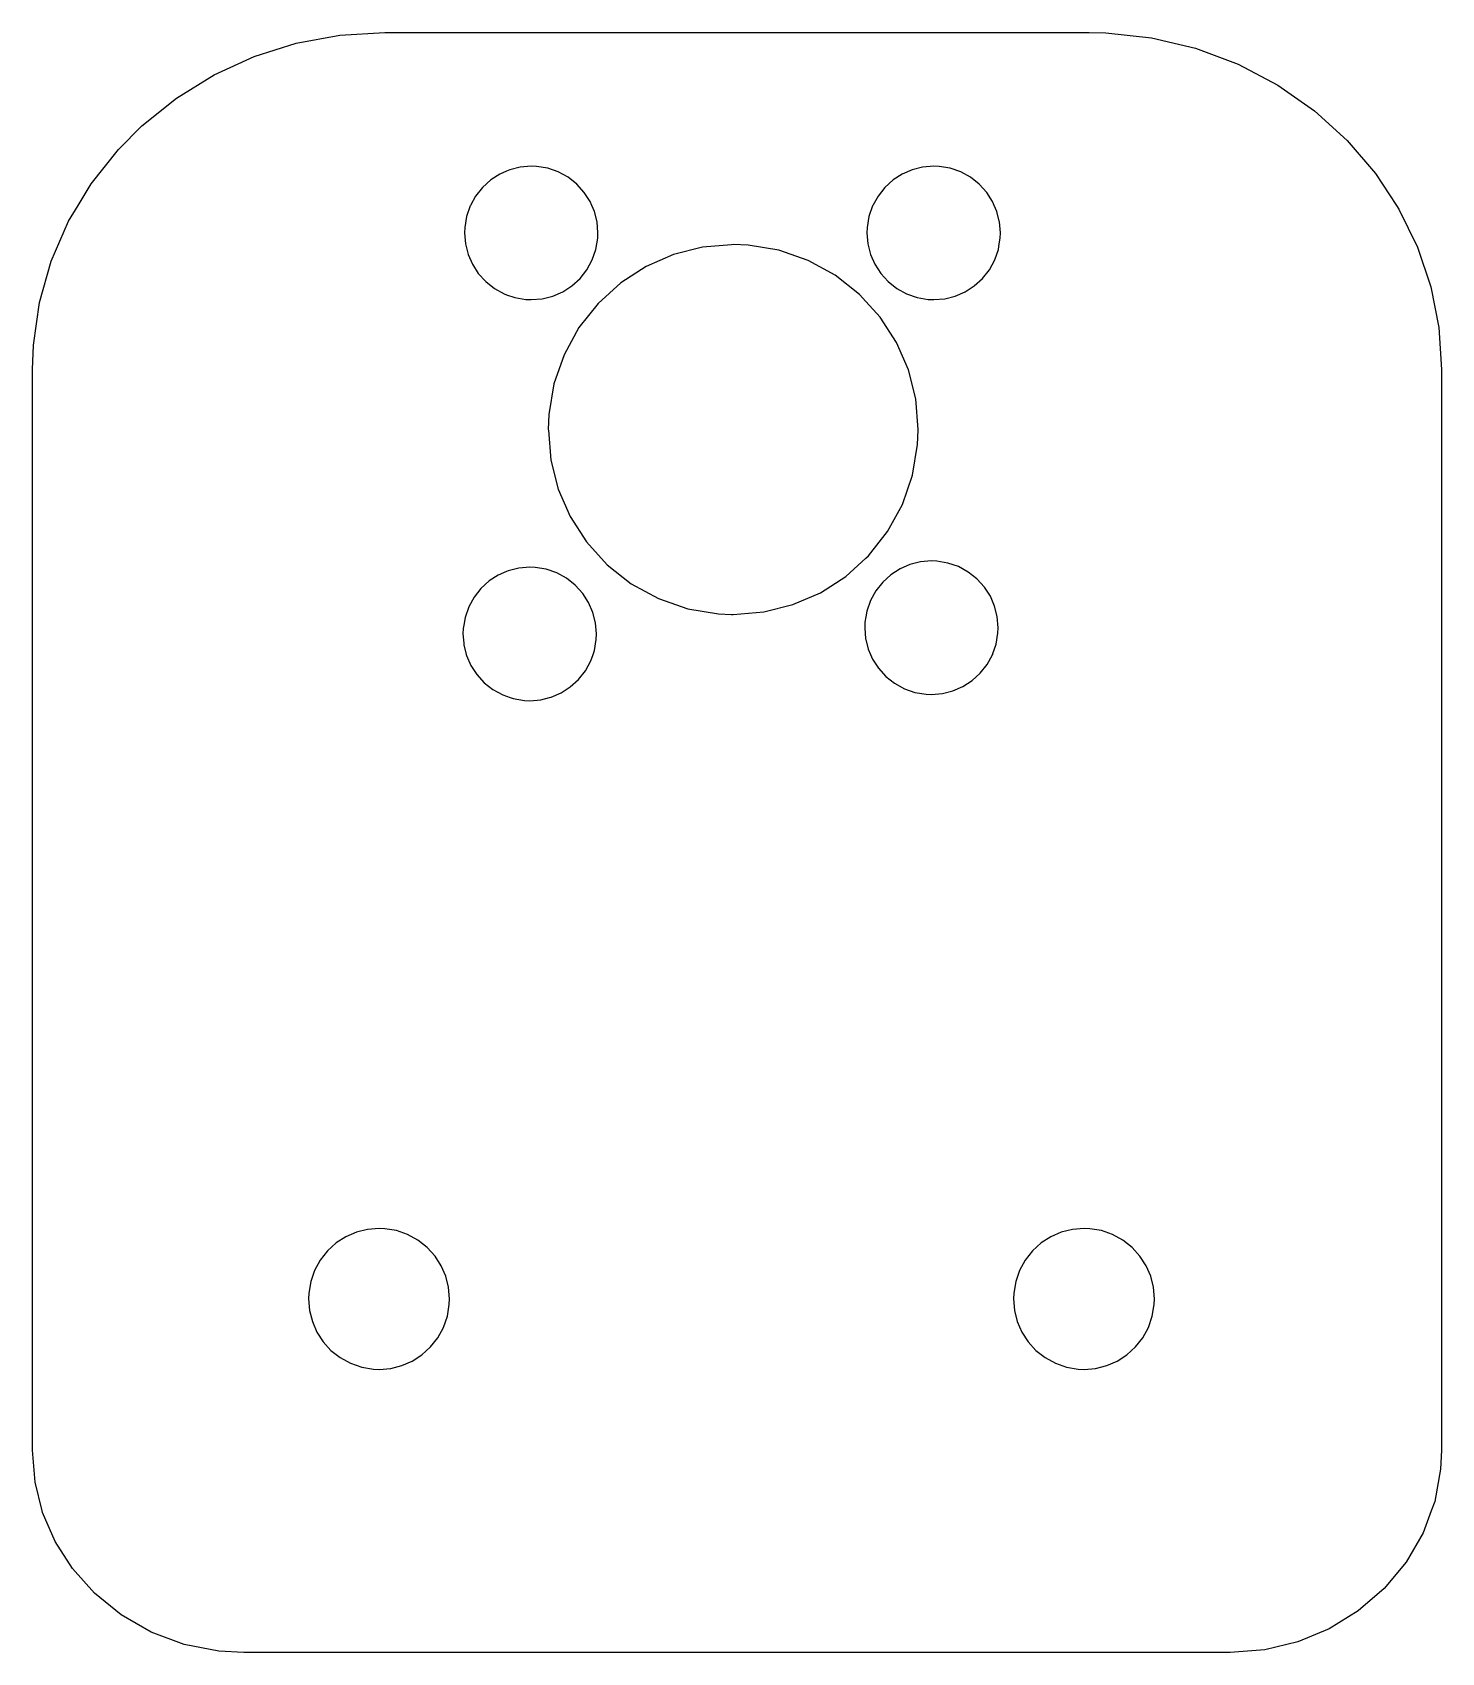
# Model space of a CAD drawing. Extents: x 0 to 40, y 0 to 46.
import ezdxf

# ---------------------------------------------------------------- set-up
doc = ezdxf.new("R2010")
doc.units = 0
doc.layers.get('0').update_dxf_attribs({"linetype": 'CONTINUOUS'})

msp = doc.modelspace()

# ---------------------------------------------------------------- linework, layer by layer
at = {"color": 0}
for points in [[(5.29508, 0.03971), (4.30951, 0.23356), (3.3756, 0.58225), (2.51818, 1.07324), (1.76247, 1.68718), (1.14149, 2.38351), (0.64621, 3.15842), (0.29069, 3.98118), (0.28071, 4.02106), (0.07422, 4.84299), (0, 5.7436), (0, 36.4274), (0.02631, 37.1232), (0.19998, 38.3313), (0.53429, 39.5076), (1.02512, 40.6367), (1.29688, 41.0883), (1.66521, 41.7004), (2.44299, 42.6796), (3.11062, 43.3499), (4.0899, 44.1368), (5.15847, 44.7953), (6.29779, 45.3161), (7.49089, 45.6929), (8.7226, 45.9217), (10, 46), (30.0001, 46), (30.4715, 45.9894), (31.7631, 45.85), (33.019, 45.5515), (34.2215, 45.0997), (35.3517, 44.5038), (36.39, 43.7764), (37.3218, 42.9306), (38.1237, 41.9928), (38.7174, 41.0883), (38.7903, 40.9774), (39.3146, 39.9015), (39.6926, 38.7796), (39.9217, 37.6242), (40, 36.4274), (40, 5.7436), (39.9736, 5.20426), (39.8036, 4.28831), (39.7046, 4.02106), (39.4746, 3.39985), (38.9921, 2.567), (38.3728, 1.82096), (37.6354, 1.18218), (36.8118, 0.6741), (35.9214, 0.30382), (34.985, 0.07791), (34, 0), (6.00011, 0), (5.29508, 0.03971)], [(12.2916, 39.9946), (12.3667, 39.6967), (12.4886, 39.416), (12.6558, 39.1565), (12.8673, 38.9233), (13.1151, 38.7276), (13.3932, 38.5751), (13.4547, 38.5539), (13.693, 38.4715), (14.0069, 38.4196), (14.16, 38.4135), (14.4729, 38.4393), (14.7711, 38.5143), (15.0518, 38.6361), (15.3113, 38.8035), (15.5444, 39.015), (15.7401, 39.2628), (15.8925, 39.5408), (15.9962, 39.8406), (16.0481, 40.1546), (16.0542, 40.3076), (16.0283, 40.6206), (15.9533, 40.9186), (15.8797, 41.0883), (15.8315, 41.1994), (15.6642, 41.4589), (15.4526, 41.6919), (15.2049, 41.8876), (14.9269, 42.0401), (14.6269, 42.1439), (14.3131, 42.1957), (14.16, 42.2018), (13.847, 42.1761), (13.549, 42.101), (13.4547, 42.0601), (13.2684, 41.9792), (13.0089, 41.8119), (12.7758, 41.6004), (12.5801, 41.3526), (12.4353, 41.0883), (12.4276, 41.0744), (12.324, 40.7747), (12.272, 40.4606), (12.2659, 40.3076), (12.2916, 39.9946)], [(23.8504, 41.0744), (23.7468, 40.7747), (23.6949, 40.4606), (23.6887, 40.3076), (23.7144, 39.9946), (23.7894, 39.6967), (23.9114, 39.416), (24.0786, 39.1565), (24.2901, 38.9233), (24.5379, 38.7276), (24.816, 38.5751), (25.1158, 38.4715), (25.4299, 38.4196), (25.5828, 38.4135), (25.8958, 38.4393), (26.1939, 38.5143), (26.4746, 38.6361), (26.7342, 38.8035), (26.9672, 39.015), (27.1629, 39.2628), (27.3153, 39.5408), (27.419, 39.8406), (27.4453, 40.0001), (27.471, 40.1546), (27.4769, 40.3076), (27.4513, 40.6206), (27.4453, 40.644), (27.3762, 40.9186), (27.3025, 41.0883), (27.2543, 41.1994), (27.0871, 41.4589), (26.8756, 41.6919), (26.6278, 41.8876), (26.3497, 42.0401), (26.0499, 42.1439), (25.7358, 42.1957), (25.5828, 42.2018), (25.2699, 42.1761), (24.9718, 42.101), (24.6913, 41.9792), (24.4317, 41.8119), (24.1986, 41.6004), (24.0029, 41.3526), (23.8582, 41.0883), (23.8504, 41.0744)], [(24.526, 37.1974), (24.0622, 37.9164), (23.6569, 38.3631), (23.476, 38.5625), (22.789, 39.1049), (22.0183, 39.5271), (21.1872, 39.8143), (20.3168, 39.9582), (19.8936, 39.975), (19.8397, 39.9706), (19.0253, 39.9035), (18.1992, 39.6954), (17.4212, 39.3574), (16.7022, 38.8938), (16.0561, 38.3074), (15.5137, 37.6204), (15.0915, 36.8497), (14.8043, 36.0188), (14.6604, 35.1483), (14.6436, 34.725), (14.6454, 34.7033), (14.7151, 33.8567), (14.9231, 33.0306), (15.2611, 32.2528), (15.7249, 31.5336), (16.3113, 30.8875), (16.9982, 30.3453), (17.7689, 29.9229), (18.5999, 29.6357), (19.4703, 29.4918), (19.8397, 29.4771), (19.8936, 29.475), (20.7619, 29.5465), (21.5881, 29.7544), (22.3658, 30.0926), (23.085, 30.5563), (23.6569, 31.0754), (23.7311, 31.1426), (24.2733, 31.8296), (24.6957, 32.6003), (24.9829, 33.4313), (25.1268, 34.3018), (25.1426, 34.7033), (25.1436, 34.725), (25.0721, 35.5933), (24.864, 36.4194), (24.526, 37.1974)], [(24.2268, 27.7149), (24.4746, 27.5192), (24.7528, 27.3668), (25.0525, 27.2631), (25.3665, 27.2112), (25.5194, 27.2051), (25.8325, 27.231), (26.1306, 27.3058), (26.4112, 27.4278), (26.6708, 27.5951), (26.9039, 27.8065), (27.0996, 28.0544), (27.2519, 28.3324), (27.2546, 28.34), (27.2519, 28.3324), (27.2546, 28.34), (27.3557, 28.6322), (27.4076, 28.9462), (27.4138, 29.0992), (27.3879, 29.4122), (27.3129, 29.7103), (27.191, 29.991), (27.0237, 30.2506), (26.8122, 30.4836), (26.5644, 30.6793), (26.2864, 30.8317), (25.9867, 30.9354), (25.6725, 30.9874), (25.5194, 30.9933), (25.2065, 30.9676), (24.9085, 30.8926), (24.6278, 30.7707), (24.3683, 30.6035), (24.1351, 30.3919), (23.9394, 30.1442), (23.7871, 29.8661), (23.6833, 29.5663), (23.6569, 29.4067), (23.6315, 29.2522), (23.6254, 29.0992), (23.6511, 28.7863), (23.6569, 28.7628), (23.7263, 28.4882), (23.7906, 28.34), (23.8481, 28.2075), (24.0153, 27.9481), (24.2268, 27.7149)], [(13.6495, 27.0844), (13.9635, 27.0325), (14.1165, 27.0264), (14.4296, 27.0522), (14.6822, 27.1158), (14.7276, 27.1272), (15.0083, 27.249), (15.2678, 27.4164), (15.501, 27.6279), (15.6967, 27.8757), (15.849, 28.1537), (15.9135, 28.34), (15.9526, 28.4535), (16.0046, 28.7675), (16.0107, 28.9206), (15.9849, 29.2335), (15.9099, 29.5315), (15.7879, 29.8122), (15.6207, 30.0718), (15.4092, 30.3049), (15.1614, 30.5006), (14.8835, 30.6531), (14.5836, 30.7567), (14.2694, 30.8086), (14.1165, 30.8147), (13.8035, 30.7889), (13.5055, 30.7139), (13.4547, 30.6919), (13.2248, 30.5921), (12.9654, 30.4249), (12.7322, 30.2133), (12.5365, 29.9656), (12.3841, 29.6874), (12.2804, 29.3876), (12.2441, 29.1682), (12.2285, 29.0735), (12.2224, 28.9206), (12.2441, 28.6561), (12.2481, 28.6075), (12.3155, 28.34), (12.3232, 28.3096), (12.4451, 28.0287), (12.6123, 27.7694), (12.8238, 27.5363), (13.0716, 27.3406), (13.3497, 27.1881), (13.4547, 27.1518), (13.5589, 27.1158), (13.6495, 27.0844)], [(10.0016, 12.0357), (9.84, 12.0421), (9.5096, 12.0149), (9.19488, 11.9357), (8.89849, 11.807), (8.62463, 11.6304), (8.37831, 11.4071), (8.17171, 11.1454), (8.01079, 10.8518), (7.90132, 10.5353), (7.8464, 10.2037), (7.84, 10.0421), (7.86719, 9.71164), (7.9464, 9.39697), (8.07508, 9.10058), (8.25168, 8.82667), (8.47499, 8.58046), (8.73671, 8.37381), (9.03028, 8.21289), (9.34679, 8.1034), (9.67839, 8.04856), (9.84, 8.0421), (10.1705, 8.06928), (10.4852, 8.14849), (10.7816, 8.27724), (11.0556, 8.45383), (11.3018, 8.67719), (11.5084, 8.93886), (11.6693, 9.23242), (11.7788, 9.54899), (11.8337, 9.88053), (11.8401, 10.0421), (11.8129, 10.3725), (11.7337, 10.6872), (11.605, 10.9836), (11.4284, 11.2575), (11.2051, 11.5037), (10.9434, 11.7104), (10.6498, 11.8713), (10.3333, 11.9808), (10.0016, 12.0357)], [(27.8769, 9.71164), (27.9562, 9.39697), (28.0849, 9.10058), (28.2615, 8.82667), (28.4849, 8.58046), (28.7465, 8.37381), (29.0401, 8.21289), (29.3567, 8.1034), (29.6882, 8.04856), (29.8499, 8.0421), (30.1803, 8.06928), (30.495, 8.14849), (30.7914, 8.27724), (31.0654, 8.45383), (31.3115, 8.67719), (31.5182, 8.93886), (31.6792, 9.23242), (31.7886, 9.54899), (31.8435, 9.88053), (31.8499, 10.0421), (31.8226, 10.3725), (31.7436, 10.6872), (31.6149, 10.9836), (31.4382, 11.2575), (31.2149, 11.5037), (30.9532, 11.7104), (30.6596, 11.8713), (30.3431, 11.9808), (30.0114, 12.0357), (29.8499, 12.0421), (29.5194, 12.0149), (29.2047, 11.9357), (28.9083, 11.807), (28.6344, 11.6304), (28.3881, 11.4071), (28.1815, 11.1454), (28.0206, 10.8518), (27.9111, 10.5353), (27.8561, 10.2037), (27.8499, 10.0421), (27.8769, 9.71164)]]:
    msp.add_lwpolyline(points, close=True, dxfattribs=at)

doc.saveas('drawing.dxf')
